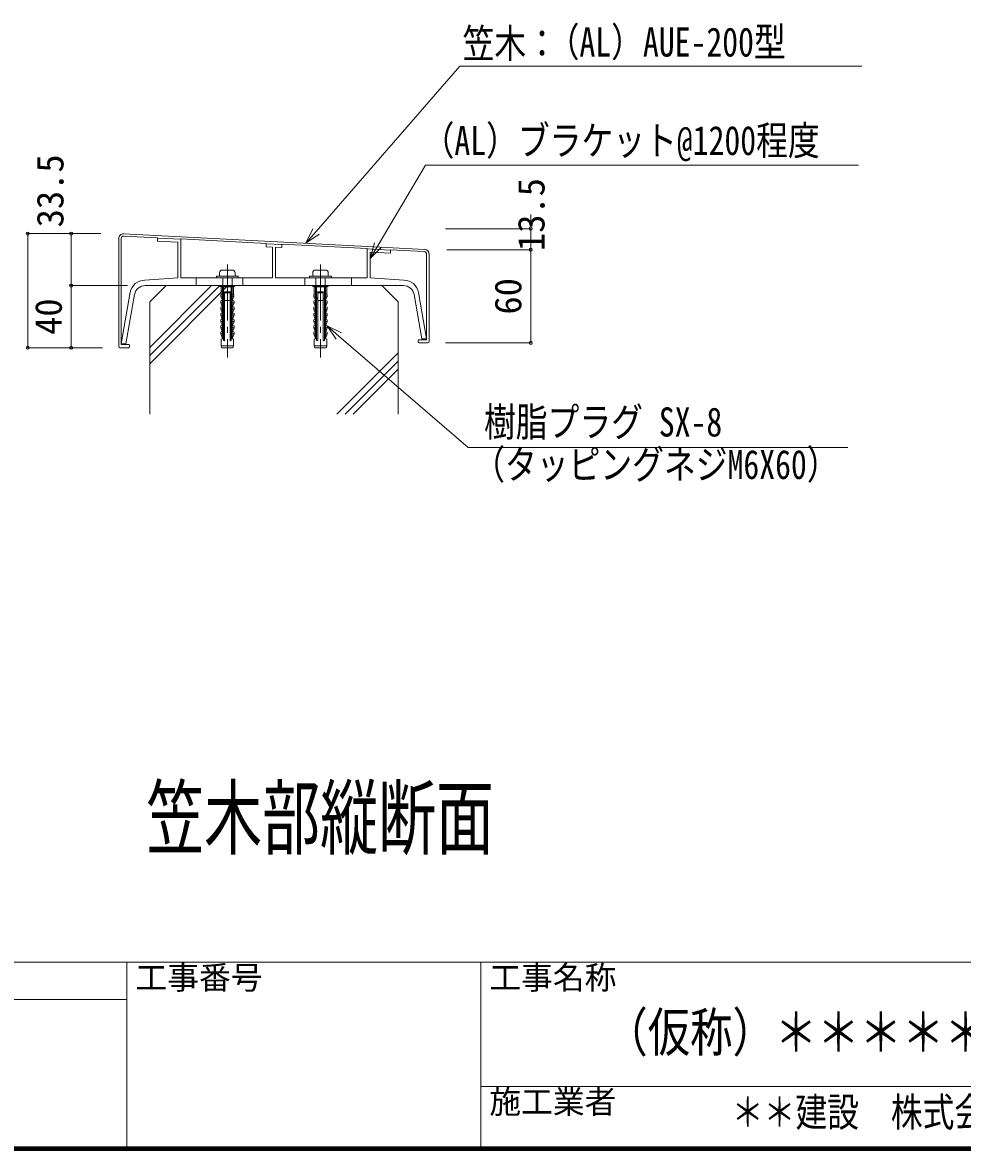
# Model space of a CAD drawing. Units: millimetres at full size. Extents: x -3425 to 3421, y -1129 to 1133.
# Drawn here: x 1968 to 2574, y -1129 to -403 of the extents above; entities that cross this region are included whole.
import ezdxf
from ezdxf.enums import TextEntityAlignment as Align

# ---------------------------------------------------------------- set-up
doc = ezdxf.new("R2010")
doc.units = ezdxf.units.MM
doc.header["$LTSCALE"] = 4
doc.header["$PDMODE"] = 32
doc.header["$PDSIZE"] = 2
doc.linetypes.add('CHAIN2', pattern=[12, 9, -1, 1, -1])
for name, color, linetype, lineweight in [('0-0_0', 7, 'Continuous', 18), ('0-1_1手摺寸法', 3, 'Continuous', 9), ('0-3_2躯体線', 4, 'Continuous', 9), ('0-F_MOJI', 4, 'Continuous', 9), ('1-2_WAKU', 7, 'Continuous', 18), ('1-5_笠木', 3, 'Continuous', 18), ('1-6_笠木受ＢＫＴ', 6, 'Continuous', 18)]:
    doc.layers.add(name, color=color, linetype=linetype, lineweight=lineweight)
doc.styles.add('ＭＳ ゴシック', font='')
doc.styles.get('ＭＳ ゴシック').set_extended_font_data('MS Gothic')

msp = doc.modelspace()

# ---------------------------------------------------------------- linework, layer by layer
at = {"layer": '0-0_0'}
for points in [[(2150.865, -544.782), (2157.432, -537.241), (2250.163, -430.738), (2508.997, -430.738)], [(2192.292, -554.488), (2197.401, -545.891), (2227.958, -494.47), (2506.792, -494.47)], [(2159.452, -539), (2150.865, -544.782), (2155.411, -535.481)], [(2199.704, -547.26), (2192.292, -554.488), (2195.097, -544.522)], [(2173.92, -602.535), (2164.6, -598.027), (2170.418, -606.591)], [(2164.6, -598.027), (2172.169, -604.563), (2255.404, -676.438), (2500.002, -676.438)]]:
    msp.add_lwpolyline(points, dxfattribs=at)
at = {"layer": '0-1_1手摺寸法', "lineweight": 18}
for p, q in [((2295.71, -530.804), (2295.71, -526.204)), ((2240.792, -535.404), (2295.71, -535.404)), ((2295.71, -548.904), (2295.71, -535.404)), ((2295.71, -535.404), (2295.71, -548.904)), ((2018.792, -538.527), (1971.724, -538.527)), ((1971.724, -538.527), (1971.724, -612.027)), ((1971.724, -607.427), (1971.724, -543.127)), ((2018.792, -538.527), (1999.664, -538.527)), ((1999.664, -538.527), (1999.664, -572.027)), ((1999.664, -567.427), (1999.664, -543.127)), ((2241.792, -548.904), (2295.71, -548.904)), ((2241.792, -548.904), (2295.71, -548.904)), ((2295.71, -548.904), (2295.71, -608.904)), ((2295.71, -604.304), (2295.71, -553.504)), ((2295.71, -553.504), (2295.71, -558.104)), ((2035.924, -572.027), (1999.664, -572.027)), ((2035.924, -572.027), (1999.664, -572.027)), ((1999.664, -572.027), (1999.664, -612.027)), ((1999.664, -607.427), (1999.664, -576.627)), ((2240.792, -608.904), (2295.71, -608.904)), ((2019.792, -612.027), (1971.724, -612.027)), ((1995.803, -612.027), (1999.664, -612.027))]:
    msp.add_line(p, q, dxfattribs=at)
at = {"layer": '0-1_1手摺寸法', "color": 1, "linetype": 'CHAIN2', "lineweight": 18}
for p, q in [((2100.292, -558.549), (2100.292, -618.374)), ((2160.293, -558.549), (2160.293, -618.374))]:
    msp.add_line(p, q, dxfattribs=at)
at = {"layer": '0-1_1手摺寸法', "color": 4}
for p, q in [((2093.292, -566.027), (2107.292, -566.027)), ((2095.292, -563.827), (2095.292, -566.027)), ((2103.492, -562.027), (2097.092, -562.027)), ((2105.292, -566.027), (2105.292, -563.827)), ((2107.292, -566.027), (2107.292, -567.027)), ((2153.293, -566.027), (2167.293, -566.027)), ((2155.293, -563.827), (2155.293, -566.027)), ((2163.493, -562.027), (2157.093, -562.027)), ((2165.293, -566.027), (2165.293, -563.827)), ((2167.293, -566.027), (2167.293, -567.027)), ((2095.442, -572.027), (2105.156, -572.027)), ((2095.442, -572.027), (2095.442, -572.527)), ((2095.442, -572.527), (2105.156, -572.527)), ((2095.442, -572.527), (2096.299, -572.884)), ((2096.299, -572.884), (2097.149, -572.884)), ((2096.299, -578.027), (2096.299, -572.884)), ((2096.899, -572.527), (2097.149, -572.884)), ((2096.899, -572.527), (2097.799, -572.884)), ((2097.149, -605.793), (2097.149, -572.884)), ((2097.292, -567.027), (2097.292, -572.027)), ((2097.799, -572.884), (2102.799, -572.884)), ((2097.799, -607.152), (2097.799, -572.884)), ((2103.699, -572.527), (2102.799, -572.884)), ((2102.799, -607.152), (2102.799, -572.884)), ((2103.292, -567.027), (2103.292, -572.027)), ((2103.699, -572.527), (2103.449, -572.884)), ((2103.449, -605.793), (2103.449, -572.884)), ((2103.449, -572.884), (2104.299, -572.884)), ((2105.156, -572.527), (2104.299, -572.884)), ((2104.299, -578.027), (2104.299, -572.884)), ((2105.156, -572.527), (2105.156, -572.027)), ((2155.443, -572.027), (2165.157, -572.027)), ((2155.443, -572.027), (2155.443, -572.527)), ((2155.443, -572.527), (2165.157, -572.527)), ((2155.443, -572.527), (2156.3, -572.884)), ((2156.3, -572.884), (2157.15, -572.884)), ((2156.3, -578.027), (2156.3, -572.884)), ((2156.9, -572.527), (2157.15, -572.884)), ((2156.9, -572.527), (2157.8, -572.884)), ((2157.15, -605.793), (2157.15, -572.884)), ((2157.293, -567.027), (2157.293, -572.027)), ((2157.8, -572.884), (2162.8, -572.884)), ((2157.8, -607.152), (2157.8, -572.884)), ((2163.7, -572.527), (2162.8, -572.884)), ((2162.8, -607.152), (2162.8, -572.884)), ((2163.293, -567.027), (2163.293, -572.027)), ((2163.7, -572.527), (2163.45, -572.884)), ((2163.45, -605.793), (2163.45, -572.884)), ((2163.45, -572.884), (2164.3, -572.884)), ((2165.157, -572.527), (2164.3, -572.884)), ((2164.3, -578.027), (2164.3, -572.884)), ((2165.157, -572.527), (2165.157, -572.027)), ((2096.849, -579.366), (2096.049, -579.366)), ((2097.094, -581.46), (2096.049, -579.366)), ((2097.799, -580.027), (2098.549, -580.027)), ((2097.799, -580.527), (2098.549, -580.527)), ((2098.37, -576.027), (2102.228, -576.027)), ((2098.549, -607.152), (2098.549, -576.027)), ((2098.549, -576.598), (2102.049, -576.598)), ((2102.049, -607.152), (2102.049, -576.027)), ((2102.799, -580.027), (2102.049, -580.027)), ((2102.799, -580.527), (2102.049, -580.527)), ((2103.504, -581.46), (2104.549, -579.366)), ((2103.749, -579.366), (2104.549, -579.366)), ((2156.85, -579.366), (2156.05, -579.366)), ((2157.095, -581.46), (2156.05, -579.366)), ((2157.8, -580.027), (2158.55, -580.027)), ((2157.8, -580.527), (2158.55, -580.527)), ((2158.372, -576.027), (2162.229, -576.027)), ((2158.55, -607.152), (2158.55, -576.027)), ((2158.55, -576.598), (2162.05, -576.598)), ((2162.05, -607.152), (2162.05, -576.027)), ((2162.8, -580.027), (2162.05, -580.027)), ((2162.8, -580.527), (2162.05, -580.527)), ((2163.506, -581.46), (2164.55, -579.366)), ((2163.75, -579.366), (2164.55, -579.366)), ((2096.833, -581.696), (2095.999, -582.027)), ((2095.999, -583.17), (2095.999, -582.027)), ((2096.849, -583.17), (2095.999, -583.17)), ((2096.995, -585.593), (2095.999, -583.17)), ((2096.833, -585.696), (2095.999, -586.027)), ((2095.999, -587.17), (2095.999, -586.027)), ((2096.849, -587.17), (2095.999, -587.17)), ((2096.953, -589.629), (2095.999, -587.17)), ((2098.549, -581.598), (2102.049, -581.598)), ((2103.603, -585.593), (2104.599, -583.17)), ((2103.645, -589.629), (2104.599, -587.17)), ((2103.749, -583.17), (2104.599, -583.17)), ((2103.749, -587.17), (2104.599, -587.17)), ((2103.765, -581.696), (2104.599, -582.027)), ((2103.765, -585.696), (2104.599, -586.027)), ((2104.599, -583.17), (2104.599, -582.027)), ((2104.599, -587.17), (2104.599, -586.027)), ((2156.834, -581.696), (2156, -582.027)), ((2156, -583.17), (2156, -582.027)), ((2156.85, -583.17), (2156, -583.17)), ((2156.996, -585.593), (2156, -583.17)), ((2156.834, -585.696), (2156, -586.027)), ((2156, -587.17), (2156, -586.027)), ((2156.85, -587.17), (2156, -587.17)), ((2156.954, -589.629), (2156, -587.17)), ((2158.55, -581.598), (2162.05, -581.598)), ((2163.604, -585.593), (2164.6, -583.17)), ((2163.646, -589.629), (2164.6, -587.17)), ((2163.75, -583.17), (2164.6, -583.17)), ((2163.75, -587.17), (2164.6, -587.17)), ((2163.766, -581.696), (2164.6, -582.027)), ((2163.766, -585.696), (2164.6, -586.027)), ((2164.6, -583.17), (2164.6, -582.027)), ((2164.6, -587.17), (2164.6, -586.027)), ((2096.833, -589.696), (2095.999, -590.027)), ((2095.999, -591.17), (2095.999, -590.027)), ((2096.849, -591.17), (2095.999, -591.17)), ((2096.953, -593.629), (2095.999, -591.17)), ((2096.833, -593.696), (2095.999, -594.027)), ((2095.999, -595.17), (2095.999, -594.027)), ((2096.849, -595.17), (2095.999, -595.17)), ((2096.953, -597.629), (2095.999, -595.17)), ((2103.645, -593.629), (2104.599, -591.17)), ((2103.645, -597.629), (2104.599, -595.17)), ((2103.749, -591.17), (2104.599, -591.17)), ((2103.749, -595.17), (2104.599, -595.17)), ((2103.765, -589.696), (2104.599, -590.027)), ((2103.765, -593.696), (2104.599, -594.027)), ((2104.599, -591.17), (2104.599, -590.027)), ((2104.599, -595.17), (2104.599, -594.027)), ((2156.834, -589.696), (2156, -590.027)), ((2156, -591.17), (2156, -590.027)), ((2156.85, -591.17), (2156, -591.17)), ((2156.954, -593.629), (2156, -591.17)), ((2156.834, -593.696), (2156, -594.027)), ((2156, -595.17), (2156, -594.027)), ((2156.85, -595.17), (2156, -595.17)), ((2156.954, -597.629), (2156, -595.17)), ((2163.646, -593.629), (2164.6, -591.17)), ((2163.646, -597.629), (2164.6, -595.17)), ((2163.75, -591.17), (2164.6, -591.17)), ((2163.75, -595.17), (2164.6, -595.17)), ((2163.766, -589.696), (2164.6, -590.027)), ((2163.766, -593.696), (2164.6, -594.027)), ((2164.6, -591.17), (2164.6, -590.027)), ((2164.6, -595.17), (2164.6, -594.027)), ((2096.833, -597.696), (2095.999, -598.027)), ((2095.999, -599.17), (2095.999, -598.027)), ((2096.849, -599.17), (2095.999, -599.17)), ((2096.953, -601.629), (2095.999, -599.17)), ((2096.833, -601.696), (2095.999, -602.027)), ((2095.999, -603.17), (2095.999, -602.027)), ((2103.645, -601.629), (2104.599, -599.17)), ((2103.749, -599.17), (2104.599, -599.17)), ((2103.765, -597.696), (2104.599, -598.027)), ((2103.765, -601.696), (2104.599, -602.027)), ((2104.599, -599.17), (2104.599, -598.027)), ((2104.599, -603.17), (2104.599, -602.027)), ((2156.834, -597.696), (2156, -598.027)), ((2156, -599.17), (2156, -598.027)), ((2156.85, -599.17), (2156, -599.17)), ((2156.954, -601.629), (2156, -599.17)), ((2156.834, -601.696), (2156, -602.027)), ((2156, -603.17), (2156, -602.027)), ((2163.646, -601.629), (2164.6, -599.17)), ((2163.75, -599.17), (2164.6, -599.17)), ((2163.766, -597.696), (2164.6, -598.027)), ((2163.766, -601.696), (2164.6, -602.027)), ((2164.6, -599.17), (2164.6, -598.027)), ((2164.6, -603.17), (2164.6, -602.027)), ((2096.849, -603.17), (2095.999, -603.17)), ((2097.1, -606.009), (2095.999, -603.17)), ((2096.299, -606.527), (2096.872, -606.24)), ((2096.299, -610.884), (2096.299, -606.527)), ((2103.498, -606.009), (2104.599, -603.17)), ((2104.299, -606.527), (2103.725, -606.24)), ((2103.749, -603.17), (2104.599, -603.17)), ((2104.299, -610.884), (2104.299, -606.527)), ((2156.85, -603.17), (2156, -603.17)), ((2157.101, -606.009), (2156, -603.17)), ((2156.3, -606.527), (2156.874, -606.24)), ((2156.3, -610.884), (2156.3, -606.527)), ((2163.499, -606.009), (2164.6, -603.17)), ((2164.3, -606.527), (2163.726, -606.24)), ((2163.75, -603.17), (2164.6, -603.17)), ((2164.3, -610.884), (2164.3, -606.527)), ((2096.299, -610.884), (2104.299, -610.884)), ((2096.299, -610.884), (2096.692, -612.027)), ((2096.692, -612.027), (2103.906, -612.027)), ((2103.906, -612.027), (2104.299, -610.884)), ((2156.3, -610.884), (2164.3, -610.884)), ((2156.3, -610.884), (2156.693, -612.027)), ((2156.693, -612.027), (2163.908, -612.027)), ((2163.908, -612.027), (2164.3, -610.884))]:
    msp.add_line(p, q, dxfattribs=at)
for points in [[(2093.292, -566.027), (2093.292, -567.027), (2107.292, -567.027)], [(2153.293, -566.027), (2153.293, -567.027), (2167.293, -567.027)], [(2096.049, -579.366), (2096.049, -578.027), (2097.149, -578.027)], [(2104.549, -579.366), (2104.549, -578.027), (2103.449, -578.027)], [(2156.05, -579.366), (2156.05, -578.027), (2157.15, -578.027)], [(2164.55, -579.366), (2164.55, -578.027), (2163.45, -578.027)]]:
    msp.add_lwpolyline(points, dxfattribs=at)
for centre, radius, start, end in [((2097.092, -563.827), 1.8, 90, 180), ((2103.492, -563.827), 1.8, 0, 90), ((2157.093, -563.827), 1.8, 90, 180), ((2163.493, -563.827), 1.8, 0, 90), ((2096.649, -581.232), 0.5, 291.606, 0), ((2096.849, -579.066), 0.3, 270, 0), ((2098.37, -576.598), 0.572, 90, 180), ((2102.228, -576.598), 0.572, 0, 90), ((2103.749, -579.066), 0.3, 180, 270), ((2103.949, -581.232), 0.5, 180, 248.394), ((2156.65, -581.232), 0.5, 291.606, 0), ((2156.85, -579.066), 0.3, 270, 0), ((2158.372, -576.598), 0.572, 90, 180), ((2162.229, -576.598), 0.572, 0, 90), ((2163.75, -579.066), 0.3, 180, 270), ((2163.95, -581.232), 0.5, 180, 248.394), ((2096.649, -585.232), 0.5, 291.606, 0), ((2096.849, -582.87), 0.3, 270, 0), ((2096.849, -586.87), 0.3, 270, 0), ((2103.749, -582.87), 0.3, 180, 270), ((2103.949, -585.232), 0.5, 180, 248.394), ((2103.749, -586.87), 0.3, 180, 270), ((2156.65, -585.232), 0.5, 291.606, 0), ((2156.85, -582.87), 0.3, 270, 0), ((2156.85, -586.87), 0.3, 270, 0), ((2163.75, -582.87), 0.3, 180, 270), ((2163.95, -585.232), 0.5, 180, 248.394), ((2163.75, -586.87), 0.3, 180, 270), ((2096.649, -589.232), 0.5, 291.606, 0), ((2096.649, -593.232), 0.5, 291.606, 0), ((2096.849, -590.87), 0.3, 270, 0), ((2096.849, -594.87), 0.3, 270, 0), ((2103.949, -589.232), 0.5, 180, 248.394), ((2103.749, -590.87), 0.3, 180, 270), ((2103.949, -593.232), 0.5, 180, 248.394), ((2103.749, -594.87), 0.3, 180, 270), ((2156.65, -589.232), 0.5, 291.606, 0), ((2156.65, -593.232), 0.5, 291.606, 0), ((2156.85, -590.87), 0.3, 270, 0), ((2156.85, -594.87), 0.3, 270, 0), ((2163.95, -589.232), 0.5, 180, 248.394), ((2163.75, -590.87), 0.3, 180, 270), ((2163.95, -593.232), 0.5, 180, 248.394), ((2163.75, -594.87), 0.3, 180, 270), ((2096.649, -597.232), 0.5, 291.606, 0), ((2096.649, -601.232), 0.5, 291.606, 0), ((2096.849, -598.87), 0.3, 270, 0), ((2096.849, -602.87), 0.3, 270, 0), ((2103.949, -597.232), 0.5, 180, 248.394), ((2103.749, -598.87), 0.3, 180, 270), ((2103.949, -601.232), 0.5, 180, 248.394), ((2103.749, -602.87), 0.3, 180, 270), ((2156.65, -597.232), 0.5, 291.606, 0), ((2156.65, -601.232), 0.5, 291.606, 0), ((2156.85, -598.87), 0.3, 270, 0), ((2156.85, -602.87), 0.3, 270, 0), ((2163.95, -597.232), 0.5, 180, 248.394), ((2163.75, -598.87), 0.3, 180, 270), ((2163.95, -601.232), 0.5, 180, 248.394), ((2163.75, -602.87), 0.3, 180, 270), ((2096.649, -605.793), 0.5, 296.565, 0), ((2098.174, -607.152), 0.375, 180, 0), ((2102.424, -607.152), 0.375, 180, 0), ((2103.949, -605.793), 0.5, 180, 243.435), ((2156.65, -605.793), 0.5, 296.565, 0), ((2158.175, -607.152), 0.375, 180, 0), ((2162.425, -607.152), 0.375, 180, 0), ((2163.95, -605.793), 0.5, 180, 243.435)]:
    msp.add_arc(centre, radius, start, end, dxfattribs=at)
at = {"layer": '0-1_1手摺寸法'}
for p in [(1971.724, -538.527), (1999.664, -538.527), (2295.71, -535.404), (2295.71, -548.904), (1999.664, -572.027), (2295.71, -608.904), (1971.724, -612.027), (1999.664, -612.027)]:
    msp.add_point(p, dxfattribs=at)
at = {"layer": '0-3_2躯体線'}
for p, q in [((2060.799, -572.027), (2050.292, -582.534)), ((2050.292, -617.151), (2095.416, -572.027)), ((2050.292, -611.858), (2090.123, -572.027)), ((2050.292, -622.445), (2100.71, -572.027)), ((2060.799, -572.027), (2199.786, -572.027)), ((2199.786, -572.027), (2210.292, -582.534)), ((2050.292, -654.78), (2050.292, -582.534)), ((2210.292, -654.78), (2210.292, -582.534)), ((2170.856, -654.78), (2210.292, -615.344)), ((2176.149, -654.78), (2210.292, -620.637)), ((2181.443, -654.78), (2210.292, -625.931))]:
    msp.add_line(p, q, dxfattribs=at)
at = {"layer": '1-2_WAKU'}
for p, q in [((219.56, -1008), (3419.56, -1008)), ((2035.56, -1008), (2035.56, -1128)), ((2263.56, -1008), (2263.56, -1128)), ((1734.226, -1032), (2035.56, -1032)), ((2263.56, -1088), (3271.56, -1088)), ((218.36, -1129.2), (3420.76, -1129.2)), ((218.96, -1128.6), (3420.16, -1128.6)), ((219.56, -1128), (3419.56, -1128)), ((220.16, -1127.4), (3418.96, -1127.4)), ((220.76, -1126.8), (3418.36, -1126.8))]:
    msp.add_line(p, q, dxfattribs=at)
at = {"layer": '1-5_笠木'}
for p, q in [((2030.292, -541.686), (2030.292, -611.027)), ((2031.892, -541.697), (2031.892, -610.027)), ((2033.448, -538.691), (2227.448, -548.756)), ((2033.575, -540.099), (2055.292, -541.226)), ((2055.292, -541.426), (2055.292, -541.226)), ((2055.292, -541.426), (2070.292, -542.204)), ((2070.292, -542.204), (2070.292, -542.004)), ((2070.292, -542.004), (2125.292, -544.858)), ((2125.292, -545.058), (2125.292, -544.858)), ((2125.292, -545.058), (2135.292, -545.577)), ((2135.292, -545.577), (2135.292, -545.376)), ((2135.292, -545.376), (2190.292, -548.23)), ((2190.292, -548.43), (2190.292, -548.23)), ((2190.292, -548.43), (2205.292, -549.208)), ((2205.292, -549.208), (2205.292, -549.008)), ((2205.292, -549.008), (2227.175, -550.144)), ((2228.692, -551.742), (2228.692, -606.904)), ((2230.292, -551.752), (2230.292, -607.904)), ((2031.892, -610.027), (2036.792, -610.027)), ((2223.292, -607.404), (2223.292, -608.404)), ((2223.792, -606.904), (2228.692, -606.904)), ((2223.792, -608.904), (2229.292, -608.904)), ((2031.292, -612.027), (2036.792, -612.027)), ((2037.292, -610.527), (2037.292, -611.527))]:
    msp.add_line(p, q, dxfattribs=at)
for centre, radius, start, end in [((2033.292, -541.686), 3, 87.03, 180), ((2033.492, -541.697), 1.6, 87.03, 180), ((2227.092, -551.742), 1.6, 0, 87.03), ((2227.292, -551.752), 3, 0, 87.03), ((2036.792, -610.527), 0.5, 0, 90), ((2223.792, -607.404), 0.5, 90, 180), ((2223.792, -608.404), 0.5, 180, 270), ((2229.292, -607.904), 1, 270, 0), ((2031.292, -611.027), 1, 180, 270), ((2036.792, -611.527), 0.5, 270, 0)]:
    msp.add_arc(centre, radius, start, end, dxfattribs=at)
at = {"layer": '1-6_笠木受ＢＫＴ'}
for p, q in [((2055.292, -541.426), (2070.292, -542.204)), ((2055.292, -541.426), (2055.292, -543.429)), ((2055.292, -543.429), (2068.292, -544.103)), ((2068.292, -544.103), (2068.292, -567.027)), ((2070.292, -542.204), (2070.292, -567.027)), ((2125.292, -545.058), (2125.292, -547.061)), ((2125.292, -545.058), (2135.292, -545.577)), ((2125.292, -547.061), (2129.292, -547.268)), ((2129.292, -547.268), (2129.292, -567.027)), ((2131.292, -547.372), (2131.292, -567.027)), ((2131.292, -547.372), (2135.292, -547.58)), ((2135.292, -545.577), (2135.292, -547.58)), ((2190.292, -548.43), (2190.292, -567.027)), ((2190.292, -548.43), (2205.292, -549.208)), ((2192.292, -550.537), (2192.292, -567.027)), ((2192.292, -550.537), (2205.292, -551.211)), ((2205.292, -549.208), (2205.292, -551.211)), ((2047.073, -568.518), (2068.292, -567.027)), ((2047.424, -572.027), (2213.71, -572.027)), ((2070.292, -567.027), (2129.292, -567.027)), ((2080.292, -567.027), (2080.292, -572.027)), ((2110.292, -567.027), (2110.292, -572.027)), ((2131.292, -567.027), (2190.292, -567.027)), ((2150.292, -567.027), (2150.292, -572.027)), ((2180.292, -567.027), (2180.292, -572.027)), ((2192.292, -567.027), (2214.053, -568.525)), ((2037.739, -576.368), (2031.892, -609.527)), ((2040.531, -577.811), (2034.938, -609.527)), ((2220.604, -577.811), (2225.646, -606.404)), ((2223.398, -576.376), (2228.692, -606.404)), ((2031.892, -609.527), (2034.938, -609.527)), ((2228.692, -606.404), (2225.646, -606.404))]:
    msp.add_line(p, q, dxfattribs=at)
for centre, radius, start, end in [((2047.203, -578.147), 9.63, 90.773, 169.354), ((2047.424, -579.027), 7, 90, 170), ((2213.71, -579.027), 7, 10, 90), ((2213.932, -578.155), 9.631, 10.646, 89.281)]:
    msp.add_arc(centre, radius, start, end, dxfattribs=at)

# ---------------------------------------------------------------- texts
at = {"layer": '0-0_0', "style": 'ＭＳ ゴシック'}
for s, height, width, p in [('笠木：', 18.77, 0.8, (2251.818, -431.024)), ('（AL）AUE-200型', 18.77, 0.8, (2306.64, -430.12)), ('（AL）ブラケット@1200程度', 18.77, 0.8, (2226.072, -493.559)), ('樹脂プラグ SX-8', 18.77, 0.8, (2265.623, -674.901)), ('（タッピングネジM6X60）', 18.77, 0.8, (2258.669, -702.282)), ('笠木部縦断面', 39.1, 0.7, (2048.051, -946.159)), ('（仮称）＊＊＊＊＊＊新築工事', 25.02, 0.8, (2343.804, -1073.027)), ('＊＊建設\u3000株式会社\u3000殿', 18.77, 0.8, (2425.288, -1119.481))]:
    msp.add_text(s, height=height, dxfattribs=dict(at, width=width)).set_placement(p, align=Align.BOTTOM_LEFT)
at = {"layer": '0-1_1手摺寸法', "style": 'ＭＳ ゴシック'}
for s, p in [('33.5', (1999.912, -534.481)), ('13.5', (2309.841, -549.755)), ('60', (2294.891, -590.679)), ('40', (1998.845, -603.803))]:
    msp.add_text(s, height=17.27, rotation=90, dxfattribs=at).set_placement(p, align=Align.BOTTOM_LEFT)
at = {"layer": '0-F_MOJI', "color": 6, "style": 'ＭＳ ゴシック'}
for s, p in [('工事番号', (2041.067, -1029.842)), ('工事名称', (2269.067, -1029.842)), ('施工業者', (2269.067, -1109.842))]:
    msp.add_text(s, height=15.01, dxfattribs=at).set_placement(p, align=Align.BOTTOM_LEFT)

doc.saveas('drawing.dxf')
